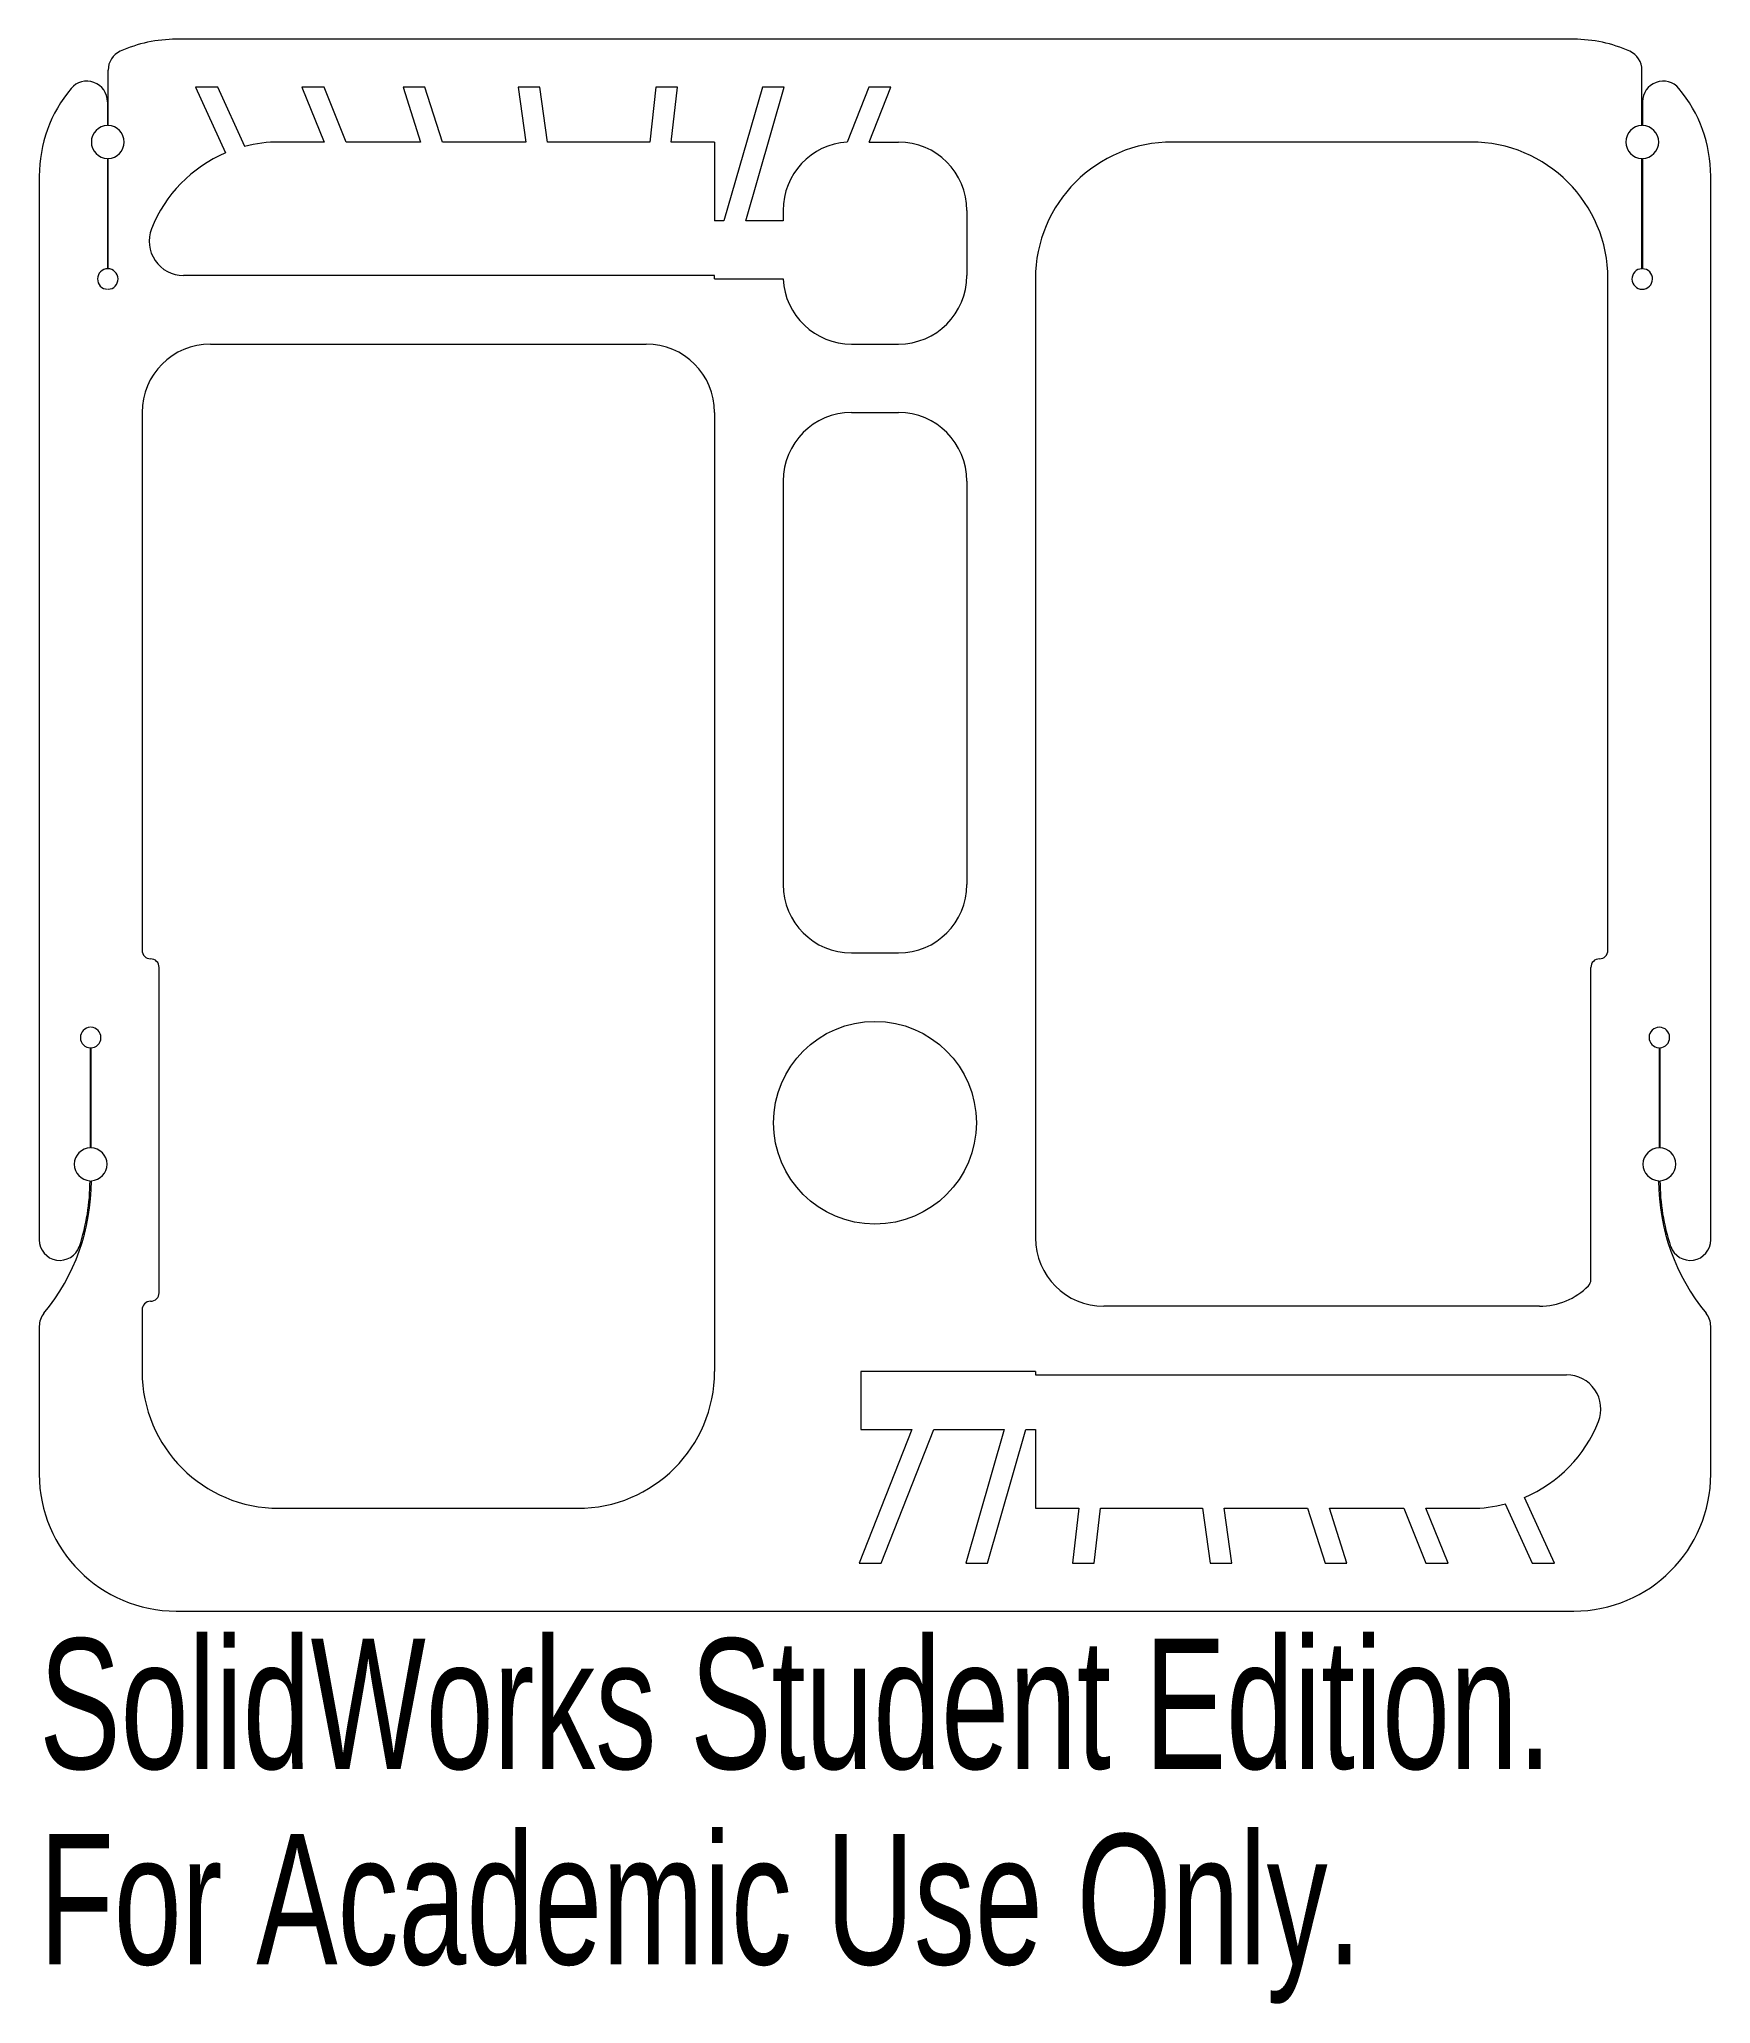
# Model space of a CAD drawing. Header units: inches. Extents: x -0.73 to 1.71, y -1.02 to 1.85.
import ezdxf

# ---------------------------------------------------------------- set-up
doc = ezdxf.new("R2010")
doc.units = ezdxf.units.IN
doc.header["$MEASUREMENT"] = 0
doc.styles.add('SLDTEXTSTYLE0', font='TXT', dxfattribs={"width": 0.7})

msp = doc.modelspace()

# ---------------------------------------------------------------- linework, layer by layer
at = {"color": 7, "linetype": 'Continuous', "lineweight": 15}
for p, q in [((1.5119, 1.8459), (-0.5282, 1.8459)), ((-0.6277, 1.7199), (-0.6277, 1.801)), ((1.6114, 1.7199), (1.6114, 1.801)), ((-0.6287, 1.7548), (-0.6287, 1.7199)), ((-0.4676, 1.7759), (-0.5, 1.7759)), ((-0.5, 1.7759), (-0.4565, 1.6799)), ((-0.4283, 1.6895), (-0.4676, 1.7759)), ((-0.3124, 1.7759), (-0.3447, 1.7759)), ((-0.3447, 1.7759), (-0.3123, 1.6959)), ((-0.28, 1.6959), (-0.3124, 1.7759)), ((-0.1651, 1.7759), (-0.1971, 1.7759)), ((-0.1971, 1.7759), (-0.1717, 1.6959)), ((-0.1397, 1.6959), (-0.1651, 1.7759)), ((0.0026, 1.7759), (-0.029, 1.7759)), ((-0.029, 1.7759), (-0.0179, 1.6959)), ((0.0136, 1.6959), (0.0026, 1.7759)), ((0.1717, 1.7759), (0.1629, 1.6959)), ((0.2033, 1.7759), (0.1717, 1.7759)), ((0.1945, 1.6959), (0.2033, 1.7759)), ((0.3274, 1.7759), (0.2714, 1.5809)), ((0.3034, 1.5809), (0.3594, 1.7759)), ((0.3594, 1.7759), (0.3274, 1.7759)), ((0.4828, 1.7759), (0.4512, 1.6959)), ((0.5151, 1.7759), (0.4828, 1.7759)), ((0.4835, 1.6959), (0.5151, 1.7759)), ((1.6124, 1.7548), (1.6124, 1.7199)), ((-0.3123, 1.6959), (-0.3782, 1.6959)), ((-0.1717, 1.6959), (-0.28, 1.6959)), ((-0.0179, 1.6959), (-0.1397, 1.6959)), ((0.1629, 1.6959), (0.0136, 1.6959)), ((0.2577, 1.6959), (0.1945, 1.6959)), ((0.2577, 1.6959), (0.2577, 1.5809)), ((0.4835, 1.6959), (0.526, 1.6959)), ((1.3619, 1.6959), (0.926, 1.6959)), ((-0.6287, 1.6719), (-0.6287, 1.5109)), ((-0.6277, 1.5109), (-0.6277, 1.6719)), ((1.6114, 1.5109), (1.6114, 1.6719)), ((1.6124, 1.6719), (1.6124, 1.5109)), ((-0.7282, 1.6459), (-0.7282, 0.093)), ((1.7119, 0.093), (1.7119, 1.6459)), ((0.2714, 1.5809), (0.2577, 1.5809)), ((0.3577, 1.5809), (0.3034, 1.5809)), ((0.3577, 1.5961), (0.3577, 1.5809)), ((0.626, 1.5959), (0.626, 1.5009)), ((0.2577, 1.5009), (-0.5177, 1.5009)), ((0.2577, 1.4959), (0.2577, 1.5009)), ((0.2577, 1.4959), (0.3577, 1.4959)), ((0.726, 1.4959), (0.726, 0.096)), ((1.5619, 0.5158), (1.5619, 1.4959)), ((-0.4782, 1.4009), (0.1577, 1.4009)), ((0.4576, 1.4009), (0.526, 1.4009)), ((-0.5782, 1.3009), (-0.5782, 0.5158)), ((0.2577, 1.3009), (0.2577, -0.099)), ((0.4577, 1.3009), (0.526, 1.3009)), ((0.3577, 1.2009), (0.3577, 0.6119)), ((0.626, 1.2009), (0.626, 0.6119)), ((-0.5532, 0.0158), (-0.5532, 0.4908)), ((0.4577, 0.5119), (0.526, 0.5119)), ((1.5369, 0.0348), (1.5369, 0.4908)), ((-0.6537, 0.3734), (-0.6537, 0.2273)), ((-0.6527, 0.3734), (-0.6527, 0.2273)), ((1.6364, 0.3734), (1.6364, 0.2273)), ((1.6374, 0.3734), (1.6374, 0.2273)), ((-0.5782, -0.0092), (-0.5782, -0.099)), ((1.4619, -0.004), (0.826, -0.004)), ((-0.7282, -0.0332), (-0.7282, -0.249)), ((1.7119, -0.249), (1.7119, -0.0332)), ((0.471, -0.099), (0.471, -0.184)), ((0.726, -0.099), (0.471, -0.099)), ((0.726, -0.099), (0.726, -0.104)), ((0.726, -0.104), (1.5014, -0.104)), ((0.5456, -0.184), (0.4686, -0.379)), ((0.471, -0.184), (0.5456, -0.184)), ((0.5009, -0.379), (0.5779, -0.184)), ((0.5779, -0.184), (0.6803, -0.184)), ((0.6803, -0.184), (0.6243, -0.379)), ((0.6562, -0.379), (0.7122, -0.184)), ((0.7122, -0.184), (0.726, -0.184)), ((0.726, -0.184), (0.726, -0.299)), ((1.4837, -0.379), (1.4402, -0.283)), ((-0.3782, -0.299), (0.0577, -0.299)), ((0.726, -0.299), (0.7892, -0.299)), ((0.7892, -0.299), (0.7804, -0.379)), ((0.8119, -0.379), (0.8208, -0.299)), ((0.8208, -0.299), (0.97, -0.299)), ((0.97, -0.299), (0.9811, -0.379)), ((1.0127, -0.379), (1.0016, -0.299)), ((1.0016, -0.299), (1.1234, -0.299)), ((1.1234, -0.299), (1.1488, -0.379)), ((1.1808, -0.379), (1.1554, -0.299)), ((1.1554, -0.299), (1.2637, -0.299)), ((1.2637, -0.299), (1.2961, -0.379)), ((1.3284, -0.379), (1.296, -0.299)), ((1.296, -0.299), (1.3619, -0.299)), ((1.412, -0.2926), (1.4512, -0.379)), ((0.4686, -0.379), (0.5009, -0.379)), ((0.6243, -0.379), (0.6562, -0.379)), ((0.7804, -0.379), (0.8119, -0.379)), ((0.9811, -0.379), (1.0127, -0.379)), ((1.1488, -0.379), (1.1808, -0.379)), ((1.2961, -0.379), (1.3284, -0.379)), ((1.4512, -0.379), (1.4837, -0.379)), ((-0.5282, -0.449), (1.5119, -0.449))]:
    msp.add_line(p, q, dxfattribs=at)
msp.add_circle((0.4918, 0.2639), 0.148, dxfattribs=at)
for centre, radius, start, end in [((-0.5282, 1.6459), 0.2, 90, 114.131), ((1.5119, 1.6459), 0.2, 65.869, 90), ((-0.5977, 1.801), 0.03, 114.131, 180), ((1.5814, 1.801), 0.03, 0, 65.869), ((-0.6587, 1.7548), 0.03, 0, 140.1431), ((1.6424, 1.7548), 0.03, 39.8569, 180), ((-0.5282, 1.6459), 0.2, 140.1431, 180), ((1.5119, 1.6459), 0.2, 0, 39.8569), ((-0.6282, 1.6959), 0.024, 91.1937, 268.8063), ((-0.6282, 1.6959), 0.024, 271.1937, 88.8063), ((-0.3782, 1.4959), 0.2, 90, 104.5297), ((0.4577, 1.5961), 0.1, 93.7227, 180), ((0.526, 1.5959), 0.1, 0, 90), ((0.926, 1.4959), 0.2, 90, 180), ((1.3619, 1.4959), 0.2, 0, 90), ((1.6119, 1.6959), 0.024, 91.1937, 268.8063), ((1.6119, 1.6959), 0.024, 271.1937, 88.8063), ((-0.3782, 1.4959), 0.2, 113.0527, 158.4898), ((-0.5177, 1.5509), 0.05, 158.4898, 270), ((-0.6282, 1.4959), 0.015, 271.9102, 268.0898), ((0.4576, 1.5009), 0.1, 182.866, 270), ((0.526, 1.5009), 0.1, 270, 0), ((1.6119, 1.4959), 0.015, 91.9102, 88.0898), ((-0.4782, 1.3009), 0.1, 90, 180), ((0.1577, 1.3009), 0.1, 0, 90), ((0.4577, 1.2009), 0.1, 90, 180), ((0.526, 1.2009), 0.1, 0, 90), ((0.4577, 0.6119), 0.1, 180, 270), ((0.526, 0.6119), 0.1, 270, 0), ((-0.5657, 0.5158), 0.0125, 180, 270), ((-0.5657, 0.4908), 0.0125, 0, 90), ((1.5494, 0.4908), 0.0125, 90, 180), ((1.5494, 0.5158), 0.0125, 270, 0), ((-0.6532, 0.3884), 0.015, 91.9102, 88.0898), ((1.6369, 0.3884), 0.015, 271.9102, 268.0898), ((-0.6532, 0.2033), 0.024, 91.1937, 267.612), ((-0.6532, 0.2033), 0.024, 272.388, 88.8063), ((1.6369, 0.2033), 0.024, 91.1937, 267.612), ((1.6369, 0.2033), 0.024, 272.388, 88.8063), ((-0.9573, 0.1793), 0.3052, 320.6464, 0.0039), ((-0.9573, 0.1793), 0.3032, 341.577, 0.0039), ((1.941, 0.1793), 0.3052, 179.9961, 219.3536), ((1.941, 0.1793), 0.3032, 179.9961, 198.423), ((-0.6982, 0.093), 0.03, 180, 341.577), ((0.826, 0.096), 0.1, 180, 270), ((1.6819, 0.093), 0.03, 198.423, 0), ((1.5244, 0.0348), 0.0125, 315.5847, 0), ((-0.5657, -0.0092), 0.0125, 90, 180), ((-0.5657, 0.0158), 0.0125, 270, 0), ((1.4619, 0.096), 0.1, 270, 315.5847), ((-0.6982, -0.0332), 0.03, 140.6464, 180), ((1.6819, -0.0332), 0.03, 0, 39.3536), ((-0.3782, -0.099), 0.2, 180, 270), ((0.0577, -0.099), 0.2, 270, 0), ((1.5014, -0.154), 0.05, 338.4898, 90), ((1.3619, -0.099), 0.2, 293.0527, 338.4898), ((-0.5282, -0.249), 0.2, 180, 270), ((1.5119, -0.249), 0.2, 270, 0), ((1.3619, -0.099), 0.2, 270, 284.5297)]:
    msp.add_arc(centre, radius, start, end, dxfattribs=at)

# ---------------------------------------------------------------- texts
at = {"color": 7, "linetype": 'Continuous', "char_height": 0.1903, "attachment_point": 1, "style": 'SLDTEXTSTYLE0'}
for s, insert in [('SolidWorks Student Edition.', (-0.7282, -0.4891)), ('For Academic Use Only.', (-0.7282, -0.7746))]:
    msp.add_mtext(s, dxfattribs=dict(at, insert=insert))

doc.saveas('drawing.dxf')
